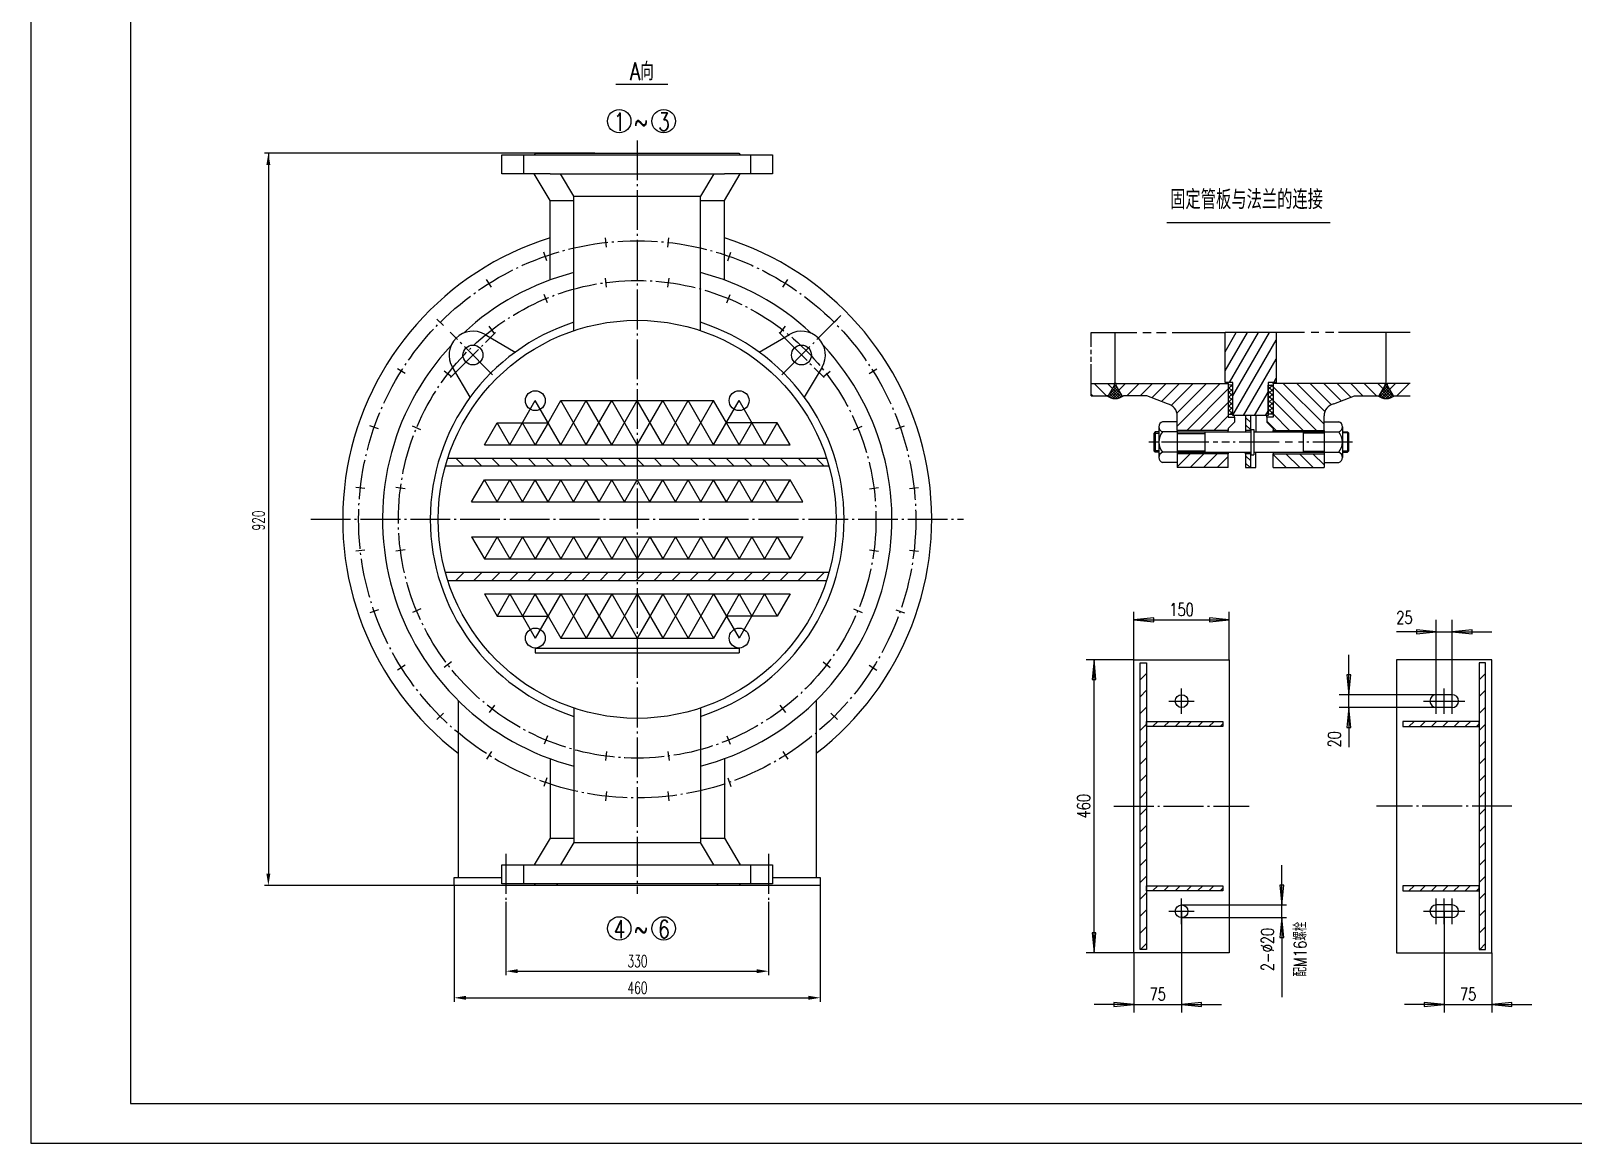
# Model space of a CAD drawing. Extents: x 1146 to 4564, y 131 to 1670.
# Drawn here: x 2369.2 to 2756.7, y 482 to 761.5 of the extents above; entities that cross this region are included whole.
import ezdxf
from ezdxf.enums import TextEntityAlignment as Align

# ---------------------------------------------------------------- set-up
doc = ezdxf.new("R2010")
doc.units = 0
doc.header["$LTSCALE"] = 2
doc.header["$MEASUREMENT"] = 0
doc.linetypes.add('CENTER', pattern=[6.25, 5, -0.5, 0.25, -0.5])
doc.layers.get('0').update_dxf_attribs({"linetype": 'CONTINUOUS'})
for name, color, linetype in [('1', 2, 'CONTINUOUS'), ('2', 4, 'CONTINUOUS'), ('4', 2, 'CENTER')]:
    doc.layers.add(name, color=color, linetype=linetype)
doc.styles.add('HZ', font='TXT.shx', dxfattribs={"width": 0.65, "bigfont": 'HZTXT.shx'})

msp = doc.modelspace()

# ---------------------------------------------------------------- linework, layer by layer
at = {"color": 7, "linetype": 'Continuous'}
for p, q in [((2369.19, 1076.03), (2369.19, 482.03)), ((2510.88, 730.76), (2427.87, 730.76)), ((2428.87, 730.76), (2428.87, 549.76)), ((2489.55, 657.5), (2495.95, 668.58)), ((2502.35, 657.5), (2495.95, 668.58)), ((2508.75, 657.5), (2502.35, 668.58)), ((2502.35, 657.5), (2508.75, 668.58)), ((2515.15, 657.5), (2508.75, 668.58)), ((2508.75, 657.5), (2515.15, 668.58)), ((2521.55, 657.5), (2515.15, 668.58)), ((2515.15, 657.5), (2521.55, 668.58)), ((2521.55, 657.5), (2527.95, 668.58)), ((2527.95, 657.5), (2521.55, 668.58)), ((2534.35, 657.5), (2527.95, 668.58)), ((2527.95, 657.5), (2534.35, 668.58)), ((2540.75, 657.5), (2534.35, 668.58)), ((2534.35, 657.5), (2540.75, 668.58)), ((2540.75, 657.5), (2547.15, 668.58)), ((2553.55, 657.5), (2547.15, 668.58)), ((2489.55, 657.5), (2486.35, 663.04)), ((2495.95, 657.5), (2492.75, 663.04)), ((2499.15, 663.04), (2495.95, 657.5)), ((2547.15, 657.5), (2543.95, 663.04)), ((2547.15, 657.5), (2550.35, 663.04)), ((2553.55, 657.5), (2556.75, 663.04)), ((2486.35, 643.16), (2483.15, 648.7)), ((2492.75, 643.16), (2489.55, 648.7)), ((2492.75, 643.16), (2495.95, 648.7)), ((2499.15, 643.16), (2495.95, 648.7)), ((2499.15, 643.16), (2502.35, 648.7)), ((2505.55, 643.16), (2502.35, 648.7)), ((2505.55, 643.16), (2508.75, 648.7)), ((2511.95, 643.16), (2508.75, 648.7)), ((2511.95, 643.16), (2515.15, 648.7)), ((2518.35, 643.16), (2515.15, 648.7)), ((2518.35, 643.16), (2521.55, 648.7)), ((2524.75, 643.16), (2521.55, 648.7)), ((2524.75, 643.16), (2527.95, 648.7)), ((2531.15, 643.16), (2527.95, 648.7)), ((2531.15, 643.16), (2534.35, 648.7)), ((2537.55, 643.16), (2534.35, 648.7)), ((2537.55, 643.16), (2540.75, 648.7)), ((2543.95, 643.16), (2540.75, 648.7)), ((2543.95, 643.16), (2547.15, 648.7)), ((2550.35, 643.16), (2547.15, 648.7)), ((2550.35, 643.16), (2553.55, 648.7)), ((2556.75, 643.16), (2553.55, 648.7)), ((2556.75, 643.16), (2559.95, 648.7)), ((2486.35, 634.36), (2483.15, 628.81)), ((2492.75, 634.36), (2489.55, 628.81)), ((2492.75, 634.36), (2495.95, 628.81)), ((2499.15, 634.36), (2495.95, 628.81)), ((2499.15, 634.36), (2502.35, 628.81)), ((2505.55, 634.36), (2502.35, 628.81)), ((2505.55, 634.36), (2508.75, 628.81)), ((2511.95, 634.36), (2508.75, 628.81)), ((2511.95, 634.36), (2515.15, 628.81)), ((2518.35, 634.36), (2515.15, 628.81)), ((2518.35, 634.36), (2521.55, 628.81)), ((2524.75, 634.36), (2521.55, 628.81)), ((2524.75, 634.36), (2527.95, 628.81)), ((2531.15, 634.36), (2527.95, 628.81)), ((2531.15, 634.36), (2534.35, 628.81)), ((2537.55, 634.36), (2534.35, 628.81)), ((2537.55, 634.36), (2540.75, 628.81)), ((2543.95, 634.36), (2540.75, 628.81)), ((2543.95, 634.36), (2547.15, 628.81)), ((2550.35, 634.36), (2547.15, 628.81)), ((2550.35, 634.36), (2553.55, 628.81)), ((2556.75, 634.36), (2553.55, 628.81)), ((2556.75, 634.36), (2559.95, 628.81)), ((2489.55, 620.01), (2486.35, 614.47)), ((2489.55, 620.01), (2495.95, 608.93)), ((2495.95, 620.01), (2492.75, 614.47)), ((2502.35, 620.01), (2495.95, 608.93)), ((2499.15, 614.47), (2495.95, 620.01)), ((2502.35, 620.01), (2508.75, 608.93)), ((2508.75, 620.01), (2502.35, 608.93)), ((2508.75, 620.01), (2515.15, 608.93)), ((2515.15, 620.01), (2508.75, 608.93)), ((2515.15, 620.01), (2521.55, 608.93)), ((2521.55, 620.01), (2515.15, 608.93)), ((2527.95, 620.01), (2521.55, 608.93)), ((2521.55, 620.01), (2527.95, 608.93)), ((2527.95, 620.01), (2534.35, 608.93)), ((2534.35, 620.01), (2527.95, 608.93)), ((2534.35, 620.01), (2540.75, 608.93)), ((2540.75, 620.01), (2534.35, 608.93)), ((2540.75, 620.01), (2547.15, 608.93)), ((2547.15, 620.01), (2543.95, 614.47)), ((2553.55, 620.01), (2547.15, 608.93)), ((2547.15, 620.01), (2550.35, 614.47)), ((2553.55, 620.01), (2556.75, 614.47)), ((2475.55, 546.76), (2427.87, 546.76)), ((2475.55, 546.76), (2475.55, 517.55)), ((2567.55, 546.76), (2567.55, 517.55)), ((2488.55, 542.63), (2488.55, 524.23)), ((2554.55, 542.63), (2554.55, 524.23)), ((2491.55, 525.23), (2551.55, 525.23)), ((2478.55, 518.55), (2564.55, 518.55)), ((2369.19, 482.03), (3210.19, 482.03))]:
    msp.add_line(p, q, dxfattribs=at)
at = {"color": 3, "linetype": 'Continuous'}
for p, q in [((2394.19, 1066.03), (2394.19, 492.03)), ((2394.19, 492.03), (3200.19, 492.03))]:
    msp.add_line(p, q, dxfattribs=at)
at = {"color": 7, "linetype": 'Continuous'}
for centre in [(2517.04, 738.79), (2528.2, 738.79), (2517.04, 535.99), (2528.2, 535.99)]:
    msp.add_circle(centre, 2.94, dxfattribs=at)
for points in [[(2428.37, 727.76), (2429.37, 727.76), (2428.87, 730.76)], [(2428.37, 549.76), (2429.37, 549.76), (2428.87, 546.76)], [(2491.55, 525.73), (2491.55, 524.73), (2488.55, 525.23)], [(2551.55, 525.73), (2551.55, 524.73), (2554.55, 525.23)], [(2478.55, 519.05), (2478.55, 518.05), (2475.55, 518.55)], [(2564.55, 519.05), (2564.55, 518.05), (2567.55, 518.55)]]:
    msp.add_solid(points, dxfattribs=at)
at = {"layer": '1'}
for p, q in [((2516.18, 748.07), (2529.28, 748.07)), ((2654.65, 713.33), (2695.68, 713.33)), ((2478, 652.1), (2476, 654.1)), ((2480.53, 654.1), (2482.53, 652.1)), ((2487.05, 652.1), (2485.05, 654.1)), ((2489.58, 654.1), (2491.58, 652.1)), ((2496.11, 652.1), (2494.11, 654.1)), ((2498.63, 654.1), (2500.63, 652.1)), ((2505.16, 652.1), (2503.16, 654.1)), ((2507.68, 654.1), (2509.68, 652.1)), ((2514.21, 652.1), (2512.21, 654.1)), ((2516.73, 654.1), (2518.73, 652.1)), ((2523.26, 652.1), (2521.26, 654.1)), ((2525.78, 654.1), (2527.78, 652.1)), ((2532.31, 652.1), (2530.31, 654.1)), ((2534.84, 654.1), (2536.84, 652.1)), ((2541.36, 652.1), (2539.36, 654.1)), ((2543.89, 654.1), (2545.89, 652.1)), ((2550.41, 652.1), (2548.41, 654.1)), ((2552.94, 654.1), (2554.94, 652.1)), ((2559.46, 652.1), (2557.46, 654.1)), ((2561.99, 654.1), (2563.99, 652.1)), ((2568.51, 652.1), (2566.51, 654.1)), ((2478, 625.41), (2476, 623.41)), ((2480.53, 623.41), (2482.53, 625.41)), ((2487.05, 625.41), (2485.05, 623.41)), ((2489.58, 623.41), (2491.58, 625.41)), ((2496.11, 625.41), (2494.11, 623.41)), ((2498.63, 623.41), (2500.63, 625.41)), ((2505.16, 625.41), (2503.16, 623.41)), ((2507.68, 623.41), (2509.68, 625.41)), ((2514.21, 625.41), (2512.21, 623.41)), ((2516.73, 623.41), (2518.73, 625.41)), ((2523.26, 625.41), (2521.26, 623.41)), ((2525.78, 623.41), (2527.78, 625.41)), ((2532.31, 625.41), (2530.31, 623.41)), ((2534.84, 623.41), (2536.84, 625.41)), ((2541.36, 625.41), (2539.36, 623.41)), ((2543.89, 623.41), (2545.89, 625.41)), ((2550.41, 625.41), (2548.41, 623.41)), ((2552.94, 623.41), (2554.94, 625.41)), ((2559.46, 625.41), (2557.46, 623.41)), ((2561.99, 623.41), (2563.99, 625.41)), ((2568.51, 625.41), (2566.51, 623.41)), ((2646.33, 603.48), (2646.33, 615.48)), ((2651.33, 613.98), (2646.33, 613.48)), ((2646.33, 613.48), (2651.33, 612.98)), ((2646.33, 613.48), (2670.33, 613.48)), ((2651.33, 612.98), (2651.33, 613.98)), ((2665.33, 613.98), (2665.33, 612.98)), ((2670.33, 613.48), (2665.33, 613.98)), ((2665.33, 612.98), (2670.33, 613.48)), ((2670.33, 603.48), (2670.33, 615.48)), ((2722.33, 589.88), (2722.33, 613.48)), ((2726.33, 589.88), (2726.33, 613.48)), ((2722.33, 610.48), (2712.33, 610.48)), ((2717.33, 610.98), (2717.33, 609.98)), ((2722.33, 610.48), (2717.33, 610.98)), ((2717.33, 609.98), (2722.33, 610.48)), ((2722.33, 610.48), (2726.33, 610.48)), ((2731.33, 610.98), (2726.33, 610.48)), ((2726.33, 610.48), (2731.33, 609.98)), ((2726.33, 610.48), (2736.33, 610.48)), ((2731.33, 609.98), (2731.33, 610.98)), ((2700.33, 594.68), (2700.33, 604.68)), ((2646.33, 603.48), (2634.33, 603.48)), ((2636.33, 603.48), (2635.83, 598.48)), ((2636.33, 529.88), (2636.33, 603.48)), ((2636.83, 598.48), (2636.33, 603.48)), ((2635.83, 598.48), (2636.83, 598.48)), ((2649.53, 600.04), (2647.93, 598.44)), ((2700.83, 599.68), (2699.83, 599.68)), ((2699.83, 599.68), (2700.33, 594.68)), ((2700.33, 594.68), (2700.83, 599.68)), ((2734.73, 600.05), (2733.13, 598.45)), ((2647.93, 594.2), (2649.53, 595.8)), ((2655.13, 593.08), (2661.53, 593.08)), ((2658.33, 589.88), (2658.33, 596.28)), ((2724.33, 594.68), (2697.93, 594.68)), ((2700.33, 591.48), (2700.33, 594.68)), ((2719.13, 593.08), (2729.53, 593.08)), ((2724.33, 589.88), (2724.33, 596.28)), ((2733.13, 594.21), (2734.73, 595.81)), ((2649.53, 591.56), (2647.93, 589.96)), ((2724.33, 591.48), (2697.93, 591.48)), ((2700.33, 591.48), (2699.83, 586.48)), ((2700.33, 591.48), (2700.33, 581.48)), ((2700.83, 586.48), (2700.33, 591.48)), ((2734.73, 591.57), (2733.13, 589.97)), ((2647.93, 585.71), (2649.53, 587.31)), ((2652.35, 587.96), (2651.07, 586.68)), ((2653.9, 586.68), (2655.18, 587.96)), ((2658.01, 587.96), (2656.73, 586.68)), ((2659.56, 586.68), (2660.84, 587.96)), ((2663.66, 587.96), (2662.38, 586.68)), ((2665.21, 586.68), (2666.49, 587.96)), ((2668.73, 587.37), (2668.04, 586.68)), ((2699.83, 586.48), (2700.83, 586.48)), ((2716.75, 587.96), (2715.47, 586.68)), ((2718.3, 586.68), (2719.58, 587.96)), ((2722.41, 587.96), (2721.13, 586.68)), ((2723.96, 586.68), (2725.24, 587.96)), ((2728.07, 587.96), (2726.79, 586.68)), ((2729.62, 586.68), (2730.9, 587.96)), ((2733.13, 587.36), (2732.44, 586.68)), ((2733.13, 585.72), (2734.73, 587.32)), ((2649.53, 583.07), (2647.93, 581.47)), ((2734.73, 583.08), (2733.13, 581.48)), ((2647.93, 577.23), (2649.53, 578.83)), ((2733.13, 577.24), (2734.73, 578.84)), ((2649.53, 574.59), (2647.93, 572.99)), ((2734.73, 574.59), (2733.13, 572.99)), ((2647.93, 568.74), (2649.53, 570.34)), ((2733.13, 568.75), (2734.73, 570.35)), ((2649.53, 566.1), (2647.93, 564.5)), ((2734.73, 566.11), (2733.13, 564.51)), ((2647.93, 560.26), (2649.53, 561.86)), ((2733.13, 560.27), (2734.73, 561.87)), ((2649.53, 557.62), (2647.93, 556.02)), ((2734.73, 557.62), (2733.13, 556.02)), ((2647.93, 551.77), (2649.53, 553.37)), ((2683.53, 541.88), (2683.53, 551.88)), ((2733.13, 551.78), (2734.73, 553.38)), ((2649.53, 549.13), (2647.93, 547.53)), ((2652.34, 546.68), (2651.06, 545.4)), ((2653.89, 545.4), (2655.17, 546.68)), ((2657.99, 546.68), (2656.71, 545.4)), ((2659.54, 545.4), (2660.82, 546.68)), ((2663.65, 546.68), (2662.37, 545.4)), ((2665.2, 545.4), (2666.48, 546.68)), ((2683.03, 546.88), (2683.53, 541.88)), ((2684.03, 546.88), (2683.03, 546.88)), ((2683.53, 541.88), (2684.03, 546.88)), ((2716.74, 546.68), (2715.46, 545.4)), ((2718.29, 545.4), (2719.57, 546.68)), ((2722.4, 546.68), (2721.12, 545.4)), ((2723.95, 545.4), (2725.23, 546.68)), ((2728.05, 546.68), (2726.77, 545.4)), ((2729.6, 545.4), (2730.88, 546.68)), ((2734.73, 549.14), (2733.13, 547.54)), ((2647.93, 543.29), (2649.53, 544.89)), ((2658.33, 537.08), (2658.33, 543.48)), ((2668.73, 546.1), (2668.03, 545.4)), ((2722.33, 537.08), (2722.33, 543.48)), ((2724.33, 537.08), (2724.33, 543.48)), ((2726.33, 537.08), (2726.33, 543.48)), ((2733.13, 546.1), (2732.43, 545.4)), ((2733.13, 543.3), (2734.73, 544.9)), ((2649.53, 540.65), (2647.93, 539.05)), ((2655.13, 540.28), (2661.53, 540.28)), ((2658.33, 541.88), (2684.73, 541.88)), ((2658.33, 540.28), (2658.33, 514.88)), ((2683.53, 538.68), (2683.53, 541.88)), ((2719.13, 540.28), (2729.53, 540.28)), ((2724.33, 540.28), (2724.33, 514.88)), ((2734.73, 540.65), (2733.13, 539.05)), ((2636.83, 534.88), (2635.83, 534.88)), ((2635.83, 534.88), (2636.33, 529.88)), ((2636.33, 529.88), (2636.83, 534.88)), ((2647.93, 534.8), (2649.53, 536.4)), ((2658.33, 538.68), (2684.73, 538.68)), ((2683.53, 538.68), (2683.03, 533.68)), ((2684.03, 533.68), (2683.53, 538.68)), ((2683.53, 538.68), (2683.53, 528.68)), ((2683.53, 538.68), (2683.53, 518.68)), ((2733.13, 534.81), (2734.73, 536.41)), ((2649.53, 532.16), (2648.05, 530.68)), ((2683.03, 533.68), (2684.03, 533.68)), ((2734.73, 532.17), (2733.24, 530.68)), ((2646.33, 529.88), (2634.33, 529.88)), ((2646.33, 529.88), (2646.33, 514.88)), ((2736.33, 529.88), (2736.33, 514.88)), ((2646.33, 516.88), (2636.33, 516.88)), ((2646.33, 516.88), (2641.33, 517.38)), ((2641.33, 517.38), (2641.33, 516.38)), ((2641.33, 516.38), (2646.33, 516.88)), ((2646.33, 516.88), (2658.33, 516.88)), ((2663.33, 517.38), (2658.33, 516.88)), ((2658.33, 516.88), (2663.33, 516.38)), ((2658.33, 516.88), (2668.33, 516.88)), ((2663.33, 516.38), (2663.33, 517.38)), ((2724.33, 516.88), (2714.33, 516.88)), ((2724.33, 516.88), (2719.33, 517.38)), ((2719.33, 517.38), (2719.33, 516.38)), ((2719.33, 516.38), (2724.33, 516.88)), ((2724.33, 516.88), (2736.33, 516.88)), ((2741.33, 517.38), (2736.33, 516.88)), ((2736.33, 516.88), (2741.33, 516.38)), ((2736.33, 516.88), (2746.33, 516.88)), ((2741.33, 516.38), (2741.33, 517.38))]:
    msp.add_line(p, q, dxfattribs=at)
at = {"layer": '1', "linetype": 'Continuous'}
for p, q in [((2635.63, 685.69), (2647.13, 685.69)), ((2635.63, 682.08), (2635.63, 685.69)), ((2648.64, 685.69), (2650.71, 685.69)), ((2652.04, 685.69), (2654.49, 685.69)), ((2656, 685.69), (2669.3, 685.69)), ((2669.3, 676.04), (2674.86, 685.69)), ((2682.1, 685.69), (2669.3, 685.69)), ((2669.3, 685.64), (2669.32, 685.69)), ((2669.3, 680.84), (2672.09, 685.69)), ((2670.39, 673.14), (2677.64, 685.69)), ((2671.21, 669.76), (2680.41, 685.69)), ((2671.21, 664.96), (2682.1, 683.81)), ((2689.23, 685.69), (2679.79, 685.69)), ((2692.82, 685.69), (2690.93, 685.69)), ((2696.59, 685.69), (2694.52, 685.69)), ((2715.76, 685.69), (2697.73, 685.69)), ((2635.63, 680.28), (2635.63, 681.36)), ((2635.63, 678.29), (2635.63, 679.55)), ((2673.9, 664.82), (2682.1, 679.01)), ((2635.63, 672.89), (2635.63, 677.75)), ((2639.43, 669.82), (2636.35, 672.89)), ((2640.98, 671.66), (2639.75, 672.89)), ((2640.04, 670.04), (2642.08, 672.07)), ((2640.13, 669.45), (2642.33, 671.64)), ((2642.14, 669.14), (2640.48, 670.8)), ((2640.62, 669.26), (2642.58, 671.21)), ((2642.69, 669.27), (2640.73, 671.23)), ((2640.97, 671.64), (2641.9, 672.58)), ((2643.18, 669.46), (2640.98, 671.66)), ((2641.18, 669.14), (2642.82, 670.78)), ((2643.22, 670.09), (2641.23, 672.09)), ((2641.39, 672.75), (2641.53, 672.89)), ((2642.29, 671.7), (2641.39, 672.6)), ((2641.9, 672.77), (2641.79, 672.89)), ((2642.58, 671.21), (2644.25, 672.89)), ((2644.57, 669.82), (2647.64, 672.89)), ((2647.97, 669.82), (2651.04, 672.89)), ((2650.86, 669.31), (2654.43, 672.89)), ((2653.29, 668.35), (2657.83, 672.89)), ((2655.73, 667.4), (2661.22, 672.89)), ((2657.18, 665.45), (2664.61, 672.89)), ((2657.26, 662.14), (2668.01, 672.89)), ((2659.63, 661.11), (2670.06, 671.55)), ((2670.06, 671.55), (2671.03, 672.52)), ((2671.21, 670.84), (2670.06, 671.99)), ((2670.06, 670.42), (2671.21, 671.56)), ((2671.21, 669.71), (2670.06, 670.86)), ((2671.21, 671.97), (2670.67, 672.51)), ((2676.68, 664.82), (2680.1, 670.75)), ((2680.1, 671.4), (2681.2, 672.5)), ((2681.33, 670.91), (2680.1, 672.14)), ((2680.1, 670.27), (2681.33, 671.5)), ((2681.33, 669.77), (2680.1, 671.01)), ((2681.33, 672.04), (2680.86, 672.5)), ((2692.25, 661.11), (2681.33, 672.04)), ((2681.48, 673.14), (2682.1, 674.21)), ((2694.13, 662.63), (2683.87, 672.89)), ((2694.33, 665.83), (2687.27, 672.89)), ((2695.99, 667.56), (2690.66, 672.89)), ((2698.46, 668.49), (2694.05, 672.89)), ((2700.89, 669.45), (2697.45, 672.89)), ((2703.91, 669.82), (2700.84, 672.89)), ((2707.31, 669.82), (2704.24, 672.89)), ((2709, 671.52), (2707.63, 672.89)), ((2708.09, 669.52), (2710.34, 671.78)), ((2708.43, 670.54), (2710.1, 672.21)), ((2710.04, 669.12), (2708.5, 670.66)), ((2708.56, 669.31), (2710.59, 671.35)), ((2710.62, 669.22), (2708.75, 671.09)), ((2711.13, 669.39), (2709, 671.52)), ((2709.09, 669.17), (2710.84, 670.92)), ((2711.58, 669.62), (2709.24, 671.95)), ((2709.36, 672.15), (2710, 672.79)), ((2710.68, 671.19), (2709.49, 672.39)), ((2710, 672.55), (2709.67, 672.89)), ((2709.71, 669.11), (2711.09, 670.49)), ((2710.59, 671.35), (2712.13, 672.89)), ((2712.45, 669.82), (2715.53, 672.89)), ((2636.03, 669.82), (2635.63, 670.22)), ((2639.7, 669.7), (2639.82, 669.82)), ((2640.68, 669.24), (2639.98, 669.94)), ((2641.49, 669.11), (2640.23, 670.37)), ((2641.83, 669.11), (2643.07, 670.35)), ((2642.65, 669.25), (2643.32, 669.92)), ((2643.61, 669.7), (2643.5, 669.82)), ((2663.02, 661.11), (2670.06, 668.15)), ((2670.06, 669.29), (2671.21, 670.43)), ((2671.21, 668.58), (2670.06, 669.73)), ((2670.06, 668.15), (2671.21, 669.3)), ((2671.21, 667.45), (2670.06, 668.59)), ((2670.06, 667.02), (2671.21, 668.17)), ((2671.21, 666.32), (2670.06, 667.46)), ((2670.06, 665.89), (2671.21, 667.04)), ((2680.1, 669.14), (2681.33, 670.37)), ((2681.33, 668.64), (2680.1, 669.87)), ((2680.1, 668.01), (2681.33, 669.24)), ((2681.33, 667.51), (2680.1, 668.74)), ((2680.1, 666.87), (2681.33, 668.11)), ((2681.33, 666.38), (2680.1, 667.61)), ((2680.1, 665.74), (2681.33, 666.97)), ((2688.86, 661.11), (2681.33, 668.64)), ((2707.67, 669.78), (2707.7, 669.82)), ((2708.45, 669.35), (2707.99, 669.82)), ((2709.35, 669.13), (2708.25, 670.23)), ((2710.46, 669.18), (2711.34, 670.06)), ((2711.59, 669.63), (2711.77, 669.82)), ((2666.41, 661.11), (2670.06, 664.76)), ((2671.18, 665.21), (2670.06, 666.33)), ((2670.51, 665.21), (2671.21, 665.91)), ((2675.7, 663.05), (2674.42, 664.33)), ((2679.45, 664.82), (2680.1, 665.95)), ((2682.07, 661.11), (2679.79, 663.39)), ((2681.33, 665.25), (2680.1, 666.48)), ((2680.24, 665.21), (2680.1, 665.35)), ((2680.69, 665.21), (2681.33, 665.84)), ((2685.47, 661.11), (2681.33, 665.25)), ((2652.63, 660.34), (2651.73, 660.34)), ((2657.26, 660.34), (2664.18, 660.34)), ((2669.81, 661.11), (2670.06, 661.37)), ((2674.42, 662.52), (2675.7, 661.24)), ((2689.01, 660.47), (2694.13, 660.47)), ((2700.27, 660.47), (2698.74, 660.47)), ((2652.63, 655.99), (2651.73, 655.99)), ((2657.26, 655.99), (2664.18, 655.99)), ((2657.26, 651.96), (2660.53, 655.22)), ((2660.46, 651.77), (2663.92, 655.22)), ((2663.86, 651.77), (2667.31, 655.22)), ((2684.63, 651.77), (2681.33, 655.07)), ((2688.02, 651.77), (2684.57, 655.22)), ((2691.42, 651.77), (2687.96, 655.22)), ((2689.01, 655.86), (2694.13, 655.86)), ((2694.13, 652.45), (2691.35, 655.22)), ((2700.27, 655.86), (2698.74, 655.86)), ((2667.25, 651.77), (2670.06, 654.58)), ((2675.7, 653.42), (2674.42, 654.7)), ((2674.42, 652.89), (2675.54, 651.77))]:
    msp.add_line(p, q, dxfattribs=at)
at = {"layer": '1', "linetype": 'CENTER'}
for p, q in [((2665.19, 658.17), (2650.1, 658.17)), ((2667.43, 658.17), (2666.31, 658.17)), ((2682.84, 658.17), (2668.41, 658.17)), ((2686.2, 658.17), (2684.38, 658.17)), ((2701.3, 658.17), (2687.74, 658.17))]:
    msp.add_line(p, q, dxfattribs=at)
at = {"layer": '1'}
for points in [[(2646.33, 613.48), (2651.33, 612.98), (2651.33, 613.98), (2646.33, 613.48)], [(2670.33, 613.48), (2665.33, 613.98), (2665.33, 612.98), (2670.33, 613.48)], [(2722.33, 610.48), (2717.33, 610.98), (2717.33, 609.98), (2722.33, 610.48)], [(2726.33, 610.48), (2731.33, 609.98), (2731.33, 610.98), (2726.33, 610.48)], [(2636.33, 603.48), (2635.83, 598.48), (2636.83, 598.48), (2636.33, 603.48)], [(2700.33, 594.68), (2700.83, 599.68), (2699.83, 599.68), (2700.33, 594.68)], [(2700.33, 591.48), (2699.83, 586.48), (2700.83, 586.48), (2700.33, 591.48)], [(2683.53, 541.88), (2684.03, 546.88), (2683.03, 546.88), (2683.53, 541.88)], [(2636.33, 529.88), (2636.83, 534.88), (2635.83, 534.88), (2636.33, 529.88)], [(2683.53, 538.68), (2683.03, 533.68), (2684.03, 533.68), (2683.53, 538.68)], [(2646.33, 516.88), (2641.33, 517.38), (2641.33, 516.38), (2646.33, 516.88)], [(2658.33, 516.88), (2663.33, 516.38), (2663.33, 517.38), (2658.33, 516.88)], [(2724.33, 516.88), (2719.33, 517.38), (2719.33, 516.38), (2724.33, 516.88)], [(2736.33, 516.88), (2741.33, 516.38), (2741.33, 517.38), (2736.33, 516.88)]]:
    msp.add_solid(points, dxfattribs=at)
at = {"layer": '2'}
for p, q in [((2487.55, 730.36), (2495.65, 730.36)), ((2487.55, 725.56), (2487.55, 730.36)), ((2493.05, 725.56), (2493.05, 730.36)), ((2495.65, 730.36), (2496.05, 730.76)), ((2495.65, 730.36), (2547.45, 730.36)), ((2496.05, 730.76), (2547.05, 730.76)), ((2547.05, 730.76), (2547.45, 730.36)), ((2547.45, 730.36), (2555.55, 730.36)), ((2550.05, 730.36), (2550.05, 725.56)), ((2555.55, 730.36), (2555.55, 725.56)), ((2499.65, 725.56), (2487.55, 725.56)), ((2499.65, 718.87), (2495.64, 725.56)), ((2499.65, 725.56), (2543.45, 725.56)), ((2505.65, 719.96), (2502.29, 725.56)), ((2540.81, 725.56), (2537.45, 719.96)), ((2555.55, 725.56), (2543.45, 725.56)), ((2543.45, 718.87), (2547.46, 725.56)), ((2499.65, 698.89), (2499.65, 718.87)), ((2499.65, 718.87), (2505.65, 718.87)), ((2505.65, 686.16), (2505.65, 719.96)), ((2505.65, 719.96), (2537.45, 719.96)), ((2537.45, 686.16), (2537.45, 719.96)), ((2537.45, 718.87), (2543.45, 718.87)), ((2543.45, 698.89), (2543.45, 718.87)), ((2483.32, 685.21), (2490.88, 680.75)), ((2552.23, 680.75), (2559.79, 685.21)), ((2641.69, 672.86), (2641.69, 685.69)), ((2709.78, 672.89), (2709.78, 685.66)), ((2479.56, 669.43), (2475.1, 676.99)), ((2568, 676.99), (2563.54, 669.43)), ((2499.15, 663.04), (2502.35, 668.58)), ((2502.35, 668.58), (2540.75, 668.58)), ((2543.95, 663.04), (2540.75, 668.58)), ((2483.15, 657.5), (2486.35, 663.04)), ((2486.35, 663.04), (2499.15, 663.04)), ((2556.75, 663.04), (2543.95, 663.04)), ((2559.95, 657.5), (2556.75, 663.04)), ((2483.15, 657.5), (2559.95, 657.5)), ((2569.74, 652.1), (2473.37, 652.1)), ((2473.97, 654.1), (2569.14, 654.1)), ((2479.95, 643.16), (2483.15, 648.7)), ((2483.15, 648.7), (2559.95, 648.7)), ((2486.35, 643.16), (2489.55, 648.7)), ((2563.15, 643.16), (2559.95, 648.7)), ((2479.95, 643.16), (2563.15, 643.16)), ((2479.95, 634.36), (2563.15, 634.36)), ((2479.95, 634.36), (2483.15, 628.81)), ((2486.35, 634.36), (2489.55, 628.81)), ((2563.15, 634.36), (2559.95, 628.81)), ((2483.15, 628.81), (2559.95, 628.81)), ((2569.74, 625.41), (2473.37, 625.41)), ((2473.97, 623.41), (2569.14, 623.41)), ((2483.15, 620.01), (2559.95, 620.01)), ((2483.15, 620.01), (2486.35, 614.47)), ((2559.95, 620.01), (2556.75, 614.47)), ((2486.35, 614.47), (2499.15, 614.47)), ((2499.15, 614.47), (2502.35, 608.93)), ((2543.95, 614.47), (2540.75, 608.93)), ((2556.75, 614.47), (2543.95, 614.47)), ((2502.35, 608.93), (2540.75, 608.93)), ((2495.95, 606.43), (2547.15, 606.43)), ((2495.95, 606.43), (2495.95, 605.23)), ((2495.95, 605.23), (2547.15, 605.23)), ((2547.15, 606.43), (2547.15, 605.23)), ((2646.33, 529.88), (2646.33, 603.48)), ((2646.33, 603.48), (2670.33, 603.48)), ((2647.93, 530.68), (2647.93, 602.68)), ((2647.93, 602.68), (2649.53, 602.68)), ((2649.53, 602.68), (2649.53, 530.68)), ((2670.33, 603.48), (2670.33, 529.88)), ((2712.33, 603.48), (2712.33, 529.88)), ((2736.33, 603.48), (2712.33, 603.48)), ((2733.13, 602.68), (2733.13, 530.68)), ((2734.73, 602.68), (2733.13, 602.68)), ((2734.73, 530.68), (2734.73, 602.68)), ((2736.33, 529.88), (2736.33, 603.48)), ((2476.55, 593.25), (2476.55, 548.76)), ((2566.55, 593.25), (2566.55, 548.76)), ((2726.33, 594.68), (2722.33, 594.68)), ((2505.65, 591.35), (2505.65, 557.56)), ((2537.45, 591.35), (2537.45, 557.56)), ((2726.33, 591.48), (2722.33, 591.48)), ((2649.53, 586.68), (2649.53, 587.96)), ((2649.53, 587.96), (2668.73, 587.96)), ((2668.73, 586.68), (2649.53, 586.68)), ((2668.73, 587.96), (2668.73, 586.68)), ((2733.13, 587.96), (2713.93, 587.96)), ((2713.93, 587.96), (2713.93, 586.68)), ((2713.93, 586.68), (2733.13, 586.68)), ((2733.13, 586.68), (2733.13, 587.96)), ((2499.65, 578.62), (2499.65, 558.64)), ((2543.45, 578.62), (2543.45, 558.64)), ((2499.65, 558.64), (2495.64, 551.96)), ((2499.65, 558.64), (2505.65, 558.64)), ((2537.45, 558.64), (2543.45, 558.64)), ((2543.45, 558.64), (2547.46, 551.96)), ((2505.65, 557.56), (2502.29, 551.96)), ((2505.65, 557.56), (2537.45, 557.56)), ((2540.81, 551.96), (2537.45, 557.56)), ((2487.55, 551.96), (2555.55, 551.96)), ((2487.55, 547.16), (2487.55, 551.96)), ((2493.05, 547.16), (2493.05, 551.96)), ((2550.05, 551.96), (2550.05, 547.16)), ((2555.55, 551.96), (2555.55, 547.16)), ((2475.55, 546.76), (2475.55, 548.76)), ((2475.55, 548.76), (2487.55, 548.76)), ((2567.55, 546.76), (2475.55, 546.76)), ((2495.65, 547.16), (2487.55, 547.16)), ((2501.25, 547.16), (2493.05, 547.16)), ((2496.05, 546.76), (2495.65, 547.16)), ((2547.05, 546.76), (2496.05, 546.76)), ((2541.85, 547.16), (2501.25, 547.16)), ((2501.65, 546.76), (2501.25, 547.16)), ((2541.45, 546.76), (2501.65, 546.76)), ((2541.85, 547.16), (2541.45, 546.76)), ((2550.05, 547.16), (2541.85, 547.16)), ((2547.45, 547.16), (2547.05, 546.76)), ((2555.55, 547.16), (2547.45, 547.16)), ((2555.55, 548.76), (2567.55, 548.76)), ((2567.55, 548.76), (2567.55, 546.76)), ((2649.53, 545.4), (2649.53, 546.68)), ((2649.53, 546.68), (2668.73, 546.68)), ((2668.73, 546.68), (2668.73, 545.4)), ((2733.13, 546.68), (2713.93, 546.68)), ((2713.93, 546.68), (2713.93, 545.4)), ((2733.13, 545.4), (2733.13, 546.68)), ((2668.73, 545.4), (2649.53, 545.4)), ((2713.93, 545.4), (2733.13, 545.4)), ((2726.33, 541.88), (2722.33, 541.88)), ((2726.33, 538.68), (2722.33, 538.68)), ((2670.33, 529.88), (2646.33, 529.88)), ((2649.53, 530.68), (2647.93, 530.68)), ((2712.33, 529.88), (2736.33, 529.88)), ((2733.13, 530.68), (2734.73, 530.68))]:
    msp.add_line(p, q, dxfattribs=at)
at = {"layer": '2', "linetype": 'Continuous'}
for p, q in [((2669.3, 673.14), (2669.3, 685.69)), ((2682.1, 685.69), (2682.1, 673.14)), ((2635.63, 672.89), (2641.39, 672.89)), ((2635.63, 669.82), (2635.63, 672.89)), ((2641.39, 672.38), (2639.91, 669.82)), ((2641.9, 672.89), (2641.39, 672.89)), ((2641.39, 672.89), (2641.39, 672.38)), ((2641.9, 672.89), (2670.06, 672.89)), ((2641.9, 672.38), (2641.9, 672.89)), ((2643.38, 669.82), (2641.9, 672.38)), ((2671.21, 673.14), (2669.3, 673.14)), ((2670.06, 672.89), (2670.06, 673.14)), ((2670.06, 672.89), (2670.06, 664.44)), ((2671.21, 672.52), (2670.06, 672.5)), ((2670.06, 672.5), (2670.06, 665.21)), ((2671.21, 664.82), (2671.21, 673.14)), ((2671.21, 665.21), (2671.21, 672.52)), ((2680.1, 673.14), (2680.1, 664.82)), ((2682.1, 673.14), (2680.1, 673.14)), ((2680.1, 665.21), (2680.1, 672.5)), ((2680.1, 672.5), (2681.33, 672.5)), ((2681.33, 672.89), (2681.33, 673.14)), ((2709.49, 672.89), (2681.33, 672.89)), ((2681.33, 672.89), (2681.33, 664.44)), ((2681.33, 672.5), (2681.33, 665.21)), ((2708.01, 669.82), (2709.49, 672.38)), ((2709.49, 672.89), (2710, 672.89)), ((2709.49, 672.38), (2709.49, 672.89)), ((2715.76, 672.89), (2710, 672.89)), ((2710, 672.89), (2710, 672.38)), ((2710, 672.38), (2711.48, 669.82)), ((2635.63, 669.82), (2639.53, 669.82)), ((2639.91, 669.82), (2639.53, 669.82)), ((2643.38, 669.82), (2643.77, 669.82)), ((2649.58, 669.82), (2643.77, 669.82)), ((2654.79, 667.75), (2649.58, 669.82)), ((2696.6, 667.75), (2701.81, 669.82)), ((2701.81, 669.82), (2707.63, 669.82)), ((2707.63, 669.82), (2708.01, 669.82)), ((2711.48, 669.82), (2711.86, 669.82)), ((2711.86, 669.82), (2715.76, 669.82)), ((2657.25, 663.29), (2653.57, 663.29)), ((2657.26, 661.11), (2657.26, 664.74)), ((2670.06, 665.21), (2671.21, 665.21)), ((2670.06, 664.44), (2671.6, 664.44)), ((2671.6, 663.16), (2670.06, 661.62)), ((2680.1, 664.82), (2671.21, 664.82)), ((2671.6, 664.44), (2671.6, 664.82)), ((2671.6, 664.44), (2671.6, 663.16)), ((2674.42, 664.82), (2674.42, 661.11)), ((2675.7, 661.11), (2675.7, 664.82)), ((2676.98, 664.82), (2676.98, 660.73)), ((2679.79, 664.44), (2679.79, 664.82)), ((2681.33, 664.44), (2679.79, 664.44)), ((2679.79, 664.44), (2679.79, 663.16)), ((2679.79, 663.16), (2681.33, 661.62)), ((2681.33, 665.21), (2680.1, 665.21)), ((2694.13, 661.11), (2694.13, 664.74)), ((2694.13, 663.29), (2697.81, 663.29)), ((2651.73, 660.73), (2651.34, 660.34)), ((2651.34, 660.34), (2651.34, 655.99)), ((2651.73, 660.73), (2651.73, 655.61)), ((2652.63, 660.73), (2651.73, 660.73)), ((2652.64, 662.01), (2652.64, 654.33)), ((2657.25, 660.73), (2653.57, 660.73)), ((2657.26, 661.11), (2657.26, 655.22)), ((2670.06, 661.11), (2657.26, 661.11)), ((2657.26, 660.73), (2675.7, 660.73)), ((2664.18, 660.73), (2664.18, 655.61)), ((2670.06, 661.62), (2670.06, 661.11)), ((2670.06, 660.73), (2670.06, 661.11)), ((2674.42, 661.11), (2674.42, 660.73)), ((2675.7, 661.11), (2674.42, 661.11)), ((2675.7, 661.37), (2675.7, 654.97)), ((2675.7, 661.37), (2676.46, 661.37)), ((2675.7, 661.11), (2675.7, 660.73)), ((2676.46, 661.37), (2676.46, 654.97)), ((2676.46, 660.73), (2694.13, 660.73)), ((2681.33, 661.62), (2681.33, 661.11)), ((2681.33, 661.11), (2694.13, 661.11)), ((2681.33, 660.73), (2681.33, 661.11)), ((2689.01, 655.61), (2689.01, 660.73)), ((2694.13, 661.11), (2694.13, 655.22)), ((2694.13, 660.73), (2697.81, 660.73)), ((2698.74, 662.01), (2698.74, 654.33)), ((2698.74, 660.73), (2700.02, 660.73)), ((2700.02, 660.73), (2700.02, 655.61)), ((2700.27, 660.47), (2700.02, 660.73)), ((2700.27, 660.47), (2700.27, 655.86)), ((2651.34, 655.99), (2651.73, 655.61)), ((2652.63, 655.61), (2651.73, 655.61)), ((2656.98, 658.17), (2653.29, 658.17)), ((2657.25, 655.61), (2653.57, 655.61)), ((2657.25, 655.22), (2657.25, 651.77)), ((2657.26, 655.61), (2675.7, 655.61)), ((2670.06, 655.22), (2657.26, 655.22)), ((2670.06, 655.61), (2670.06, 655.22)), ((2670.06, 651.77), (2670.06, 655.22)), ((2674.42, 655.22), (2674.42, 655.61)), ((2674.42, 655.22), (2674.42, 651.77)), ((2675.7, 655.22), (2674.42, 655.22)), ((2675.7, 655.22), (2675.7, 655.61)), ((2675.7, 651.77), (2675.7, 655.22)), ((2675.7, 654.97), (2676.46, 654.97)), ((2676.46, 655.61), (2694.13, 655.61)), ((2676.98, 651.77), (2676.98, 655.61)), ((2681.33, 655.61), (2681.33, 655.22)), ((2681.33, 655.22), (2694.13, 655.22)), ((2681.33, 651.77), (2681.33, 655.22)), ((2694.13, 655.61), (2697.81, 655.61)), ((2694.13, 655.22), (2694.13, 651.77)), ((2698.74, 655.61), (2700.02, 655.61)), ((2700.27, 655.86), (2700.02, 655.61)), ((2657.25, 653.05), (2653.57, 653.05)), ((2670.06, 651.77), (2657.26, 651.77)), ((2674.42, 651.77), (2675.7, 651.77)), ((2675.7, 651.77), (2676.98, 651.77)), ((2681.33, 651.77), (2694.13, 651.77)), ((2694.13, 653.05), (2697.81, 653.05))]:
    msp.add_line(p, q, dxfattribs=at)
at = {"layer": '2'}
for centre, radius in [((2521.55, 638.76), 50), ((2480.27, 680.04), 2.5), ((2562.83, 680.04), 2.5), ((2495.95, 668.58), 2.5), ((2547.15, 668.58), 2.5), ((2495.95, 608.93), 2.5), ((2547.15, 608.93), 2.5), ((2658.33, 593.08), 1.6), ((2658.33, 540.28), 1.6)]:
    msp.add_circle(centre, radius, dxfattribs=at)
for centre, radius, start, end in [((2521.55, 638.76), 74, 107.2142, 232.5472), ((2521.55, 638.76), 74, 307.4528, 72.7857), ((2521.55, 638.76), 64, 104.3851, 133.0279), ((2521.55, 638.76), 64, 46.9721, 75.6149), ((2521.55, 638.76), 52, 107.8045, 252.1954), ((2521.55, 638.76), 52, 107.8045, 252.1954), ((2480.27, 680.04), 6, 59.4511, 210.5489), ((2521.55, 638.76), 52, 287.8043, 72.1956), ((2521.55, 638.76), 52, 287.8043, 72.1956), ((2562.83, 680.04), 6, 329.4511, 120.5489), ((2521.55, 638.76), 64, 136.9721, 255.6149), ((2521.55, 638.76), 64, 284.3851, 43.0279), ((2722.33, 593.08), 1.6, 90, 270), ((2726.33, 593.08), 1.6, 270, 90), ((2722.33, 540.28), 1.6, 90, 270), ((2726.33, 540.28), 1.6, 270, 90)]:
    msp.add_arc(centre, radius, start, end, dxfattribs=at)
at = {"layer": '2', "linetype": 'Continuous'}
for centre, radius, start, end in [((2641.65, 672.63), 3.52, 233.0518, 306.9482), ((2654.19, 664.74), 3.07, 0, 78.4404), ((2697.2, 664.74), 3.07, 101.5596, 180), ((2709.74, 672.63), 3.52, 233.0518, 306.9482), ((2653.99, 662.01), 1.35, 108.4922, 251.5078), ((2697.39, 662.01), 1.35, 288.4922, 71.5078), ((2656.66, 658.17), 4.02, 140.4023, 219.5978), ((2694.72, 658.17), 4.02, 320.4022, 39.5977), ((2653.99, 654.33), 1.35, 108.4922, 251.5078), ((2697.39, 654.33), 1.35, 288.4922, 71.5078)]:
    msp.add_arc(centre, radius, start, end, dxfattribs=at)
at = {"layer": '4'}
for p, q in [((2521.55, 733.97), (2521.55, 544.66)), ((2513.84, 707.17), (2513.59, 709.46)), ((2529.26, 707.17), (2529.52, 709.46)), ((2498.81, 703.74), (2498.05, 705.91)), ((2544.29, 703.74), (2545.05, 705.91)), ((2484.92, 697.05), (2483.7, 699)), ((2513.87, 697.1), (2513.57, 699.38)), ((2529.23, 697.1), (2529.54, 699.38)), ((2558.18, 697.05), (2559.41, 699)), ((2499.03, 693.13), (2498.15, 695.25)), ((2544.07, 693.13), (2544.95, 695.25)), ((2557.89, 675.09), (2572.73, 689.94)), ((2472.87, 687.44), (2471.24, 689.07)), ((2485.73, 685.45), (2484.33, 687.27)), ((2557.38, 685.45), (2558.78, 687.27)), ((2570.24, 687.44), (2571.86, 689.07)), ((2485.22, 675.09), (2474.56, 685.75)), ((2474.62, 674.38), (2485.93, 685.7)), ((2557.18, 685.7), (2568.49, 674.38)), ((2463.26, 675.39), (2461.31, 676.61)), ((2474.86, 674.58), (2473.04, 675.98)), ((2568.24, 674.58), (2570.07, 675.98)), ((2579.85, 675.39), (2581.8, 676.61)), ((2456.57, 661.5), (2454.4, 662.26)), ((2467.18, 661.28), (2465.06, 662.16)), ((2575.92, 661.28), (2578.05, 662.16)), ((2586.54, 661.5), (2588.71, 662.26)), ((2453.14, 646.47), (2450.85, 646.72)), ((2463.21, 646.44), (2460.93, 646.74)), ((2579.9, 646.44), (2582.18, 646.74)), ((2589.97, 646.47), (2592.26, 646.72)), ((2439.55, 638.76), (2603.55, 638.76)), ((2453.14, 631.05), (2450.85, 630.79)), ((2463.21, 631.08), (2460.93, 630.78)), ((2579.9, 631.08), (2582.18, 630.78)), ((2589.97, 631.05), (2592.26, 630.79)), ((2467.18, 616.24), (2465.06, 615.36)), ((2575.92, 616.24), (2578.05, 615.36)), ((2456.57, 616.02), (2454.4, 615.26)), ((2586.54, 616.02), (2588.71, 615.26)), ((2463.26, 602.13), (2461.31, 600.9)), ((2474.86, 602.93), (2473.04, 601.53)), ((2568.24, 602.93), (2570.07, 601.53)), ((2579.85, 602.13), (2581.8, 600.9)), ((2472.87, 590.07), (2471.24, 588.45)), ((2485.73, 592.07), (2484.33, 590.24)), ((2557.38, 592.07), (2558.78, 590.24)), ((2570.24, 590.07), (2571.86, 588.45)), ((2499.03, 584.39), (2498.15, 582.26)), ((2544.07, 584.39), (2544.95, 582.26)), ((2484.92, 580.46), (2483.7, 578.51)), ((2513.87, 580.41), (2513.57, 578.13)), ((2529.23, 580.41), (2529.54, 578.13)), ((2558.18, 580.46), (2559.41, 578.51)), ((2498.81, 573.77), (2498.05, 571.6)), ((2544.29, 573.77), (2545.05, 571.6)), ((2513.84, 570.34), (2513.59, 568.05)), ((2529.26, 570.34), (2529.52, 568.05)), ((2641.33, 566.68), (2675.33, 566.68)), ((2741.33, 566.68), (2707.33, 566.68)), ((2488.55, 554.7), (2488.55, 542.63)), ((2554.55, 554.7), (2554.55, 542.63))]:
    msp.add_line(p, q, dxfattribs=at)
for radius in [70, 60]:
    msp.add_circle((2521.55, 638.76), radius, dxfattribs=at)

# ---------------------------------------------------------------- texts
at = {"color": 7, "linetype": 'Continuous', "style": 'HZ'}
for s, height, width, p in [('固定管板与法兰的连接', 4.8, 0.8, (2655.47, 716.69)), ('330', 3, 0.65, (2519.12, 526.23)), ('460', 3, 0.65, (2519.12, 519.55))]:
    msp.add_text(s, height=height, dxfattribs=dict(at, width=width)).set_placement(p)
at = {"color": 7, "linetype": 'Continuous', "style": 'HZ', "width": 0.65}
msp.add_text('920', height=3, rotation=90, dxfattribs=at).set_placement((2427.87, 635.93))
at = {"layer": '1', "style": 'HZ', "width": 0.75}
for s, height, p in [('A向', 4.48, (2522.73, 749.07)), ('1', 4.48, (2517.12, 736.37)), ('3', 4.48, (2528.28, 736.37)), ('~', 4.48, (2522.51, 736.37)), ('150', 3.2, (2658.33, 614.48)), ('25', 3.2, (2714.33, 612.48)), ('4', 4.48, (2517.12, 533.57)), ('~', 4.48, (2522.51, 533.57)), ('6', 4.48, (2528.28, 533.57)), ('75', 3.2, (2652.33, 517.88)), ('75', 3.2, (2730.33, 517.88))]:
    msp.add_text(s, height=height, dxfattribs=at).set_placement(p, align=Align.CENTER)
for s, p in [('20', (2698.33, 583.48)), ('460', (2635.33, 566.68)), ('2-%%c20', (2681.53, 530.68))]:
    msp.add_text(s, height=3.2, rotation=90, dxfattribs=at).set_placement(p, align=Align.CENTER)
msp.add_text('配M16螺栓', height=3.2, rotation=90, dxfattribs=at).set_placement((2689.73, 537.68), align=Align.RIGHT)

doc.saveas('drawing.dxf')
